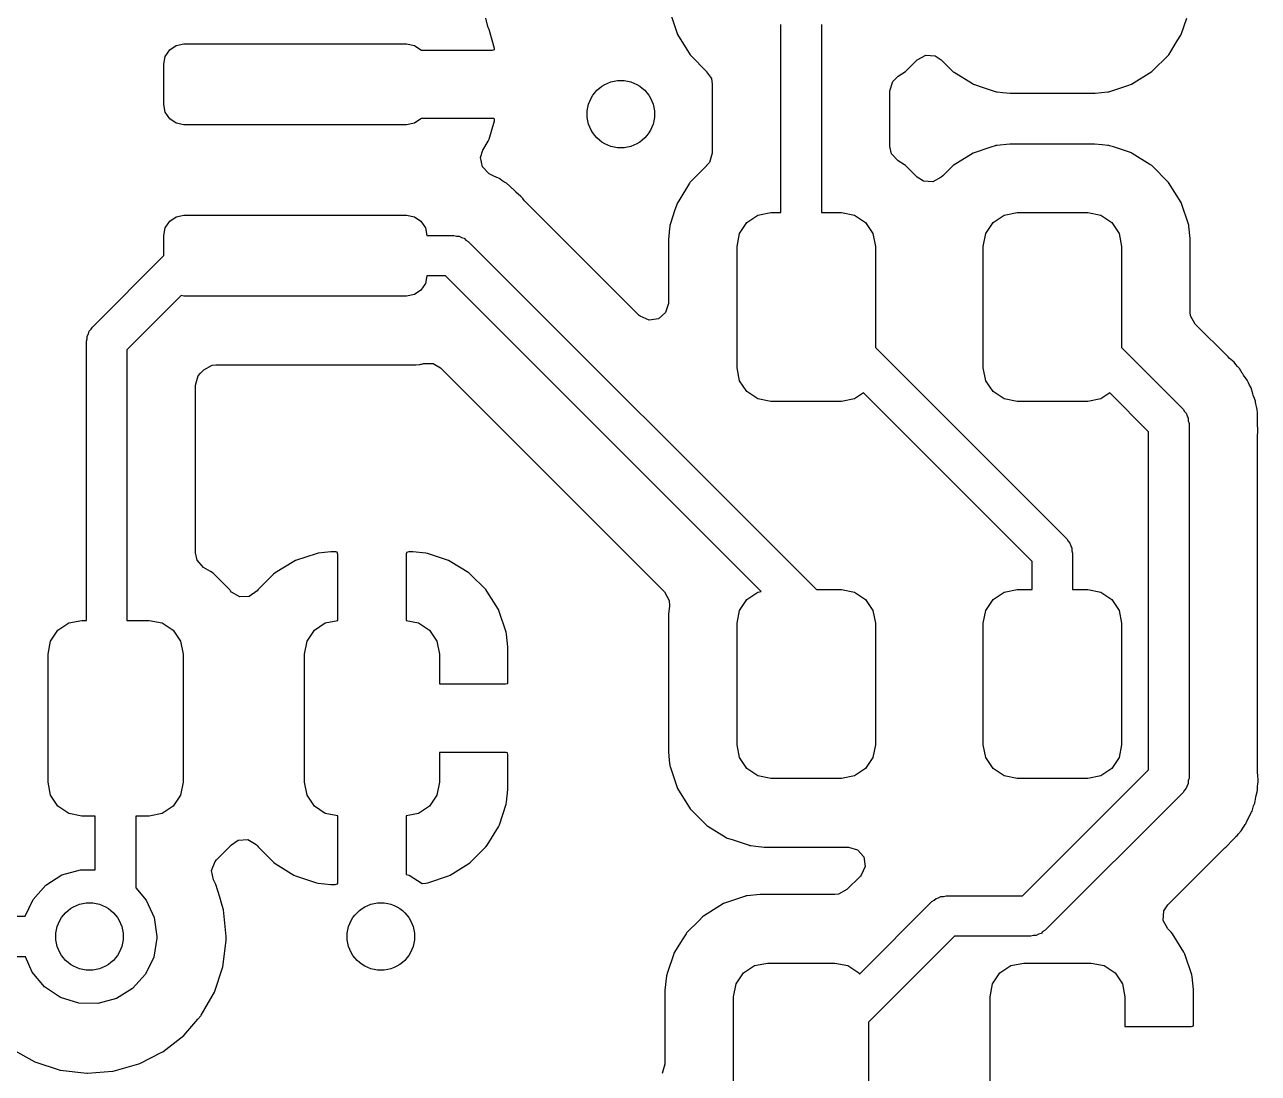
# Model space of a CAD drawing. Extents: x 64 to 233, y -134 to -59.
# Drawn here: x 170.33 to 179.48, y -98.8 to -91.03 of the extents above; entities that cross this region are included whole.
import ezdxf

# ---------------------------------------------------------------- set-up
doc = ezdxf.new("R2010")
doc.units = 0
doc.layers.add('BLACK', color=7, linetype='CONTINUOUS')

msp = doc.modelspace()

# ---------------------------------------------------------------- linework, layer by layer
at = {"layer": 'BLACK', "linetype": 'CONTINUOUS'}
for p, q in [((175.119, -90.9476), (175.171, -91.1039)), ((173.767, -91.0451), (173.752, -90.9828)), ((173.766, -91.0455), (173.767, -91.0451)), ((173.769, -91.0506), (173.766, -91.0455)), ((175.938, -92.424), (175.938, -91.03)), ((176.238, -91.03), (176.238, -92.424)), ((178.905, -91.1027), (178.945, -90.9828)), ((173.769, -91.0516), (173.769, -91.0506)), ((173.77, -91.0528), (173.769, -91.0516)), ((173.776, -91.0672), (173.77, -91.0528)), ((173.817, -91.2071), (173.776, -91.0672)), ((175.171, -91.1039), (175.265, -91.2543)), ((178.875, -91.1518), (178.901, -91.109)), ((178.901, -91.109), (178.905, -91.1027)), ((178.901, -91.109), (178.901, -91.109)), ((171.376, -91.2656), (171.409, -91.2169)), ((171.409, -91.2169), (171.458, -91.1844)), ((171.458, -91.1844), (171.515, -91.173)), ((171.515, -91.173), (173.165, -91.173)), ((173.165, -91.173), (173.222, -91.1844)), ((173.222, -91.1844), (173.271, -91.2169)), ((173.271, -91.2169), (173.272, -91.219)), ((173.272, -91.219), (173.802, -91.219)), ((173.802, -91.219), (173.815, -91.215)), ((173.815, -91.215), (173.817, -91.2071)), ((178.812, -91.2533), (178.875, -91.1518)), ((171.365, -91.323), (171.376, -91.2656)), ((171.365, -91.623), (171.365, -91.323)), ((175.265, -91.2543), (175.27, -91.2595)), ((175.27, -91.2595), (175.39, -91.3793)), ((176.862, -91.3785), (176.949, -91.2919)), ((176.949, -91.2919), (177.011, -91.2578)), ((177.011, -91.2578), (177.082, -91.2628)), ((177.082, -91.2628), (177.127, -91.2917)), ((177.127, -91.2917), (177.18, -91.345)), ((178.687, -91.3785), (178.812, -91.2533)), ((175.39, -91.3793), (175.388, -91.3809)), ((175.388, -91.3809), (175.423, -91.4297)), ((176.767, -91.4522), (176.806, -91.4132)), ((176.806, -91.4132), (176.862, -91.3785)), ((177.18, -91.345), (177.215, -91.3793)), ((177.215, -91.3793), (177.221, -91.3831)), ((177.221, -91.3831), (177.221, -91.3831)), ((177.221, -91.3831), (177.358, -91.4677)), ((178.537, -91.4715), (178.687, -91.3785)), ((175.423, -91.4297), (175.429, -91.4707)), ((175.429, -91.4707), (175.429, -91.9833)), ((176.746, -91.5204), (176.767, -91.4522)), ((177.358, -91.4677), (177.365, -91.4721)), ((177.365, -91.4721), (177.445, -91.4986)), ((177.445, -91.4986), (177.527, -91.5256)), ((178.376, -91.5253), (178.508, -91.4813)), ((178.508, -91.4813), (178.537, -91.4715)), ((176.746, -91.9336), (176.746, -91.5204)), ((177.527, -91.5256), (177.527, -91.5256)), ((177.527, -91.5256), (177.533, -91.5278)), ((177.533, -91.5278), (177.54, -91.5285)), ((177.54, -91.5285), (177.54, -91.5285)), ((177.54, -91.5285), (177.583, -91.5329)), ((177.583, -91.5329), (177.638, -91.5385)), ((177.638, -91.5385), (178.263, -91.5385)), ((178.263, -91.5385), (178.267, -91.5382)), ((178.267, -91.5382), (178.362, -91.5282)), ((178.267, -91.5382), (178.267, -91.5382)), ((178.362, -91.5282), (178.369, -91.5275)), ((178.362, -91.5282), (178.362, -91.5282)), ((178.369, -91.5275), (178.376, -91.5253)), ((178.376, -91.5253), (178.376, -91.5253)), ((171.376, -91.6804), (171.365, -91.623)), ((171.409, -91.7291), (171.376, -91.6804)), ((171.458, -91.7616), (171.409, -91.7291)), ((171.515, -91.773), (171.458, -91.7616)), ((173.165, -91.773), (171.515, -91.773)), ((173.222, -91.7616), (173.165, -91.773)), ((173.271, -91.7291), (173.222, -91.7616)), ((173.272, -91.727), (173.271, -91.7291)), ((173.808, -91.727), (173.272, -91.727)), ((173.776, -91.8788), (173.815, -91.7444)), ((173.815, -91.7303), (173.808, -91.727)), ((173.815, -91.7444), (173.815, -91.7303)), ((173.712, -92.0159), (173.729, -91.9612)), ((173.729, -91.9612), (173.77, -91.8932)), ((173.77, -91.8932), (173.776, -91.8788)), ((176.759, -91.9881), (176.746, -91.9336)), ((177.493, -91.9394), (177.364, -91.9825)), ((177.525, -91.9287), (177.493, -91.9394)), ((177.532, -91.9265), (177.525, -91.9287)), ((177.525, -91.9287), (177.525, -91.9287)), ((177.539, -91.9258), (177.532, -91.9265)), ((177.634, -91.9158), (177.539, -91.9258)), ((177.539, -91.9258), (177.539, -91.9258)), ((177.638, -91.9155), (177.634, -91.9158)), ((177.634, -91.9158), (177.634, -91.9158)), ((178.263, -91.9155), (177.638, -91.9155)), ((178.318, -91.9211), (178.263, -91.9155)), ((178.361, -91.9255), (178.318, -91.9211)), ((178.368, -91.9262), (178.361, -91.9255)), ((178.361, -91.9255), (178.361, -91.9255)), ((178.374, -91.9284), (178.368, -91.9262)), ((178.402, -91.9374), (178.374, -91.9284)), ((178.374, -91.9284), (178.374, -91.9284)), ((178.536, -91.9819), (178.402, -91.9374)), ((173.727, -92.0854), (173.712, -92.0159)), ((175.409, -92.0514), (175.388, -92.075)), ((175.429, -91.9833), (175.409, -92.0514)), ((176.806, -92.0408), (176.759, -91.9881)), ((176.855, -92.0709), (176.806, -92.0408)), ((177.364, -91.9825), (177.214, -92.0755)), ((178.542, -91.9857), (178.536, -91.9819)), ((178.673, -92.0665), (178.542, -91.9857)), ((178.542, -91.9857), (178.542, -91.9857)), ((173.777, -92.1357), (173.727, -92.0854)), ((173.795, -92.1453), (173.777, -92.1357)), ((173.8, -92.1481), (173.795, -92.1453)), ((175.389, -92.0755), (175.264, -92.2007)), ((175.388, -92.075), (175.389, -92.0755)), ((176.861, -92.0747), (176.855, -92.0709)), ((176.855, -92.0709), (176.855, -92.0709)), ((176.866, -92.0799), (176.861, -92.0747)), ((176.949, -92.1623), (176.866, -92.0799)), ((177.214, -92.0755), (177.138, -92.151)), ((178.686, -92.0747), (178.673, -92.0665)), ((178.811, -92.1997), (178.686, -92.0747)), ((173.81, -92.1533), (173.8, -92.1481)), ((173.846, -92.1685), (173.81, -92.1533)), ((173.853, -92.1717), (173.846, -92.1685)), ((173.846, -92.1685), (173.846, -92.1685)), ((173.859, -92.1766), (173.853, -92.1717)), ((173.87, -92.1848), (173.859, -92.1766)), ((173.886, -92.1957), (173.87, -92.1848)), ((173.895, -92.2007), (173.886, -92.1957)), ((173.905, -92.206), (173.895, -92.2007)), ((173.929, -92.2283), (173.905, -92.206)), ((173.939, -92.2376), (173.929, -92.2283)), ((173.948, -92.2454), (173.939, -92.2376)), ((175.26, -92.2069), (175.181, -92.3354)), ((175.264, -92.2007), (175.26, -92.2069)), ((175.26, -92.2069), (175.26, -92.2069)), ((176.994, -92.1912), (176.949, -92.1623)), ((177.065, -92.1962), (176.994, -92.1912)), ((177.127, -92.1621), (177.065, -92.1962)), ((177.138, -92.151), (177.127, -92.1621)), ((178.905, -92.3501), (178.811, -92.1997)), ((173.951, -92.2481), (173.948, -92.2454)), ((173.972, -92.2686), (173.951, -92.2481)), ((173.975, -92.2714), (173.972, -92.2686)), ((174.011, -92.3055), (173.975, -92.2714)), ((174.026, -92.3199), (174.011, -92.3055)), ((174.031, -92.3266), (174.026, -92.3199)), ((174.039, -92.3354), (174.031, -92.3266)), ((174.031, -92.3266), (174.031, -92.3266)), ((174.889, -93.1861), (174.039, -92.3354)), ((175.153, -92.4044), (175.12, -92.5038)), ((175.171, -92.3513), (175.153, -92.4044)), ((175.181, -92.3354), (175.171, -92.3513)), ((178.907, -92.357), (178.905, -92.3501)), ((178.958, -92.509), (178.907, -92.357)), ((171.376, -92.5356), (171.409, -92.4869)), ((171.409, -92.4869), (171.458, -92.4544)), ((171.458, -92.4544), (171.515, -92.443)), ((171.515, -92.443), (173.165, -92.443)), ((173.165, -92.443), (173.222, -92.4544)), ((173.222, -92.4544), (173.271, -92.4869)), ((173.271, -92.4869), (173.304, -92.5356)), ((175.12, -92.5038), (175.115, -92.5191)), ((175.632, -92.5783), (175.686, -92.4972)), ((175.686, -92.4972), (175.767, -92.443)), ((175.767, -92.443), (175.863, -92.424)), ((175.863, -92.424), (175.938, -92.424)), ((176.238, -92.424), (176.388, -92.424)), ((176.388, -92.424), (176.484, -92.443)), ((176.484, -92.443), (176.565, -92.4972)), ((176.565, -92.4972), (176.619, -92.5783)), ((177.457, -92.5783), (177.511, -92.4972)), ((177.511, -92.4972), (177.592, -92.443)), ((177.592, -92.443), (177.688, -92.424)), ((177.688, -92.424), (178.213, -92.424)), ((178.213, -92.424), (178.309, -92.443)), ((178.309, -92.443), (178.39, -92.4972)), ((178.39, -92.4972), (178.444, -92.5783)), ((178.961, -92.5178), (178.958, -92.509)), ((171.365, -92.593), (171.376, -92.5356)), ((171.365, -92.7429), (171.365, -92.593)), ((173.304, -92.5356), (173.315, -92.593)), ((173.315, -92.593), (173.515, -92.593)), ((173.515, -92.593), (173.534, -92.5981)), ((173.534, -92.5981), (173.554, -92.5981)), ((173.554, -92.5981), (173.571, -92.608)), ((175.113, -92.5419), (175.105, -92.6236)), ((175.115, -92.526), (175.113, -92.5419)), ((175.115, -92.5191), (175.115, -92.526)), ((175.115, -92.526), (175.115, -92.526)), ((175.613, -92.674), (175.632, -92.5783)), ((176.619, -92.5783), (176.638, -92.674)), ((177.438, -92.674), (177.457, -92.5783)), ((178.444, -92.5783), (178.463, -92.674)), ((178.961, -92.5247), (178.961, -92.5178)), ((178.971, -92.615), (178.961, -92.5247)), ((178.961, -92.5247), (178.961, -92.5247)), ((173.571, -92.608), (173.59, -92.6131)), ((173.59, -92.6131), (173.604, -92.6271)), ((173.604, -92.6271), (173.621, -92.6369)), ((173.621, -92.6369), (176.202, -95.218)), ((175.105, -92.6236), (175.105, -93.097)), ((175.613, -93.574), (175.613, -92.674)), ((176.638, -92.674), (176.638, -93.4244)), ((177.438, -93.574), (177.438, -92.674)), ((178.463, -92.674), (178.463, -93.4244)), ((178.971, -92.6236), (178.971, -92.615)), ((178.971, -93.1616), (178.971, -92.6236)), ((170.836, -93.2719), (171.365, -92.7429)), ((173.304, -92.9504), (173.271, -92.9991)), ((173.315, -92.893), (173.304, -92.9504)), ((173.453, -92.893), (173.315, -92.893)), ((175.792, -95.2321), (173.453, -92.893)), ((171.493, -93.0387), (171.092, -93.4401)), ((171.515, -93.043), (171.493, -93.0387)), ((173.165, -93.043), (171.515, -93.043)), ((173.222, -93.0316), (173.165, -93.043)), ((173.271, -92.9991), (173.222, -93.0316)), ((175.105, -93.097), (175.084, -93.1652)), ((174.896, -93.1923), (174.889, -93.1861)), ((174.961, -93.2218), (174.896, -93.1923)), ((175.031, -93.2117), (174.961, -93.2218)), ((175.084, -93.1652), (175.031, -93.2117)), ((178.974, -93.1883), (178.971, -93.1616)), ((179.008, -93.2506), (178.974, -93.1883)), ((170.797, -93.3392), (170.807, -93.3221)), ((170.807, -93.3221), (170.812, -93.303)), ((170.812, -93.303), (170.826, -93.289)), ((170.826, -93.289), (170.836, -93.2719)), ((179.252, -93.4942), (179.008, -93.2506)), ((170.792, -93.378), (170.797, -93.3589)), ((170.792, -95.447), (170.792, -93.378)), ((170.797, -93.3589), (170.797, -93.3392)), ((176.638, -93.4244), (178.057, -94.8429)), ((178.463, -93.4244), (178.919, -93.88)), ((171.092, -93.4401), (171.092, -95.447)), ((179.261, -93.5022), (179.252, -93.4942)), ((179.296, -93.5317), (179.261, -93.5022)), ((171.637, -93.6139), (171.663, -93.5884)), ((171.663, -93.5884), (171.725, -93.5544)), ((171.725, -93.5544), (171.752, -93.5515)), ((171.752, -93.5515), (173.232, -93.5515)), ((173.232, -93.5515), (173.234, -93.5513)), ((173.234, -93.5513), (173.262, -93.5491)), ((173.234, -93.5513), (173.234, -93.5513)), ((173.262, -93.5491), (173.269, -93.5486)), ((173.262, -93.5491), (173.262, -93.5491)), ((173.269, -93.5486), (173.275, -93.5468)), ((173.275, -93.5468), (173.284, -93.5441)), ((173.275, -93.5468), (173.275, -93.5468)), ((173.284, -93.5441), (173.291, -93.5422)), ((173.291, -93.5422), (173.362, -93.5424)), ((173.362, -93.5424), (173.415, -93.5741)), ((173.415, -93.5741), (175.076, -95.2357)), ((175.632, -93.6697), (175.613, -93.574)), ((177.457, -93.6697), (177.438, -93.574)), ((179.309, -93.549), (179.296, -93.5317)), ((179.322, -93.5641), (179.309, -93.549)), ((179.337, -93.5792), (179.322, -93.5641)), ((179.357, -93.6139), (179.337, -93.5792)), ((171.6, -93.703), (171.621, -93.6348)), ((171.621, -93.6348), (171.637, -93.6139)), ((175.686, -93.7508), (175.632, -93.6697)), ((177.511, -93.7508), (177.457, -93.6697)), ((179.36, -93.619), (179.357, -93.6139)), ((179.367, -93.6289), (179.36, -93.619)), ((179.394, -93.6663), (179.367, -93.6289)), ((179.402, -93.6862), (179.394, -93.6663)), ((179.411, -93.704), (179.402, -93.6862)), ((171.6, -94.9467), (171.6, -93.703)), ((175.767, -93.805), (175.686, -93.7508)), ((176.55, -93.7606), (176.484, -93.805)), ((177.8, -95.0111), (176.55, -93.7606)), ((177.592, -93.805), (177.511, -93.7508)), ((178.375, -93.7606), (178.309, -93.805)), ((178.663, -94.0482), (178.375, -93.7606)), ((179.422, -93.7224), (179.411, -93.704)), ((179.435, -93.7668), (179.422, -93.7224)), ((179.438, -93.778), (179.435, -93.7668)), ((179.452, -93.8136), (179.438, -93.778)), ((175.863, -93.824), (175.767, -93.805)), ((176.388, -93.824), (175.863, -93.824)), ((176.484, -93.805), (176.388, -93.824)), ((177.688, -93.824), (177.592, -93.805)), ((178.213, -93.824), (177.688, -93.824)), ((178.309, -93.805), (178.213, -93.824)), ((178.919, -93.88), (178.928, -93.8971)), ((179.455, -93.821), (179.452, -93.8136)), ((179.452, -93.8136), (179.452, -93.8136)), ((179.456, -93.8288), (179.455, -93.821)), ((179.458, -93.8422), (179.456, -93.8288)), ((179.456, -93.8288), (179.456, -93.8288)), ((179.462, -93.8616), (179.458, -93.8422)), ((179.468, -93.8822), (179.462, -93.8616)), ((179.469, -93.9081), (179.468, -93.8822)), ((178.928, -93.8971), (178.942, -93.911)), ((178.942, -93.911), (178.948, -93.9301)), ((178.948, -93.9301), (178.957, -93.9472)), ((178.957, -93.9472), (178.957, -93.9669)), ((178.957, -93.9669), (178.963, -93.986)), ((179.47, -93.9283), (179.469, -93.9081)), ((179.47, -93.9402), (179.47, -93.9283)), ((179.471, -93.9446), (179.47, -93.9402)), ((179.471, -93.9737), (179.471, -93.9446)), ((179.471, -93.9777), (179.471, -93.9737)), ((178.663, -96.5542), (178.663, -94.0482)), ((178.963, -93.986), (178.963, -96.6163)), ((179.473, -94.0485), (179.471, -93.9777)), ((179.471, -94.0681), (179.472, -94.0562)), ((179.472, -94.0562), (179.473, -94.0485)), ((179.472, -94.0562), (179.472, -94.0562)), ((179.471, -96.5793), (179.471, -94.0681)), ((178.057, -94.8429), (178.066, -94.86)), ((178.066, -94.86), (178.08, -94.874)), ((178.08, -94.874), (178.086, -94.8931)), ((171.613, -95.0012), (171.6, -94.9467)), ((172.495, -94.9521), (172.341, -95.0036)), ((172.509, -94.9493), (172.495, -94.9521)), ((172.604, -94.9393), (172.509, -94.9493)), ((172.611, -94.939), (172.604, -94.9393)), ((172.64, -94.939), (172.611, -94.939)), ((172.648, -94.9407), (172.64, -94.939)), ((172.65, -94.9419), (172.648, -94.9407)), ((172.654, -94.9571), (172.65, -94.9419)), ((172.654, -95.4478), (172.654, -94.9571)), ((173.164, -94.9449), (173.162, -94.9525)), ((173.162, -94.9525), (173.162, -95.4478)), ((173.165, -94.9435), (173.164, -94.9449)), ((173.18, -94.939), (173.165, -94.9435)), ((173.205, -94.939), (173.18, -94.939)), ((173.212, -94.9393), (173.205, -94.939)), ((173.306, -94.949), (173.212, -94.9393)), ((173.319, -94.9519), (173.306, -94.949)), ((173.474, -95.003), (173.319, -94.9519)), ((178.086, -94.8931), (178.095, -94.9102)), ((178.095, -94.9102), (178.095, -94.9299)), ((178.095, -94.9299), (178.1, -94.949)), ((178.1, -94.949), (178.1, -95.218)), ((171.66, -95.054), (171.613, -95.0012)), ((171.711, -95.0851), (171.66, -95.054)), ((172.328, -95.0098), (172.19, -95.0951)), ((172.341, -95.0036), (172.328, -95.0098)), ((173.487, -95.0092), (173.474, -95.003)), ((173.625, -95.0942), (173.487, -95.0092)), ((177.8, -95.218), (177.8, -95.0111)), ((171.731, -95.0977), (171.711, -95.0851)), ((171.856, -95.2227), (171.731, -95.0977)), ((172.179, -95.1041), (172.064, -95.2188)), ((172.19, -95.0951), (172.179, -95.1041)), ((173.636, -95.1033), (173.625, -95.0942)), ((173.751, -95.2178), (173.636, -95.1033)), ((171.86, -95.2286), (171.856, -95.2227)), ((171.867, -95.2364), (171.86, -95.2286)), ((171.928, -95.2721), (171.867, -95.2364)), ((172.057, -95.2278), (171.999, -95.2688)), ((172.064, -95.2188), (172.057, -95.2278)), ((173.76, -95.2292), (173.751, -95.2178)), ((173.845, -95.367), (173.76, -95.2292)), ((175.076, -95.2357), (175.11, -95.298)), ((175.686, -95.2912), (175.767, -95.237)), ((175.767, -95.237), (175.792, -95.2321)), ((176.202, -95.218), (176.388, -95.218)), ((176.388, -95.218), (176.484, -95.237)), ((176.484, -95.237), (176.565, -95.2912)), ((177.511, -95.2912), (177.592, -95.237)), ((177.592, -95.237), (177.688, -95.218)), ((177.688, -95.218), (177.8, -95.218)), ((178.1, -95.218), (178.213, -95.218)), ((178.213, -95.218), (178.309, -95.237)), ((178.309, -95.237), (178.39, -95.2912)), ((171.999, -95.2688), (171.928, -95.2721)), ((175.113, -95.3376), (175.106, -95.4005)), ((175.11, -95.298), (175.113, -95.3376)), ((175.632, -95.3723), (175.686, -95.2912)), ((176.565, -95.2912), (176.619, -95.3723)), ((177.457, -95.3723), (177.511, -95.2912)), ((178.39, -95.2912), (178.444, -95.3723)), ((173.851, -95.3802), (173.845, -95.367)), ((173.903, -95.5344), (173.851, -95.3802)), ((175.106, -95.4005), (175.105, -95.4176)), ((175.105, -95.4176), (175.105, -96.4184)), ((175.613, -95.468), (175.632, -95.3723)), ((176.619, -95.3723), (176.638, -95.468)), ((177.438, -95.468), (177.457, -95.3723)), ((178.444, -95.3723), (178.463, -95.468)), ((170.527, -95.6013), (170.581, -95.5202)), ((170.581, -95.5202), (170.662, -95.466)), ((170.662, -95.466), (170.758, -95.447)), ((170.758, -95.447), (170.792, -95.447)), ((171.092, -95.447), (171.258, -95.447)), ((171.258, -95.447), (171.354, -95.466)), ((171.354, -95.466), (171.435, -95.5202)), ((171.435, -95.5202), (171.489, -95.6013)), ((172.427, -95.6013), (172.481, -95.5202)), ((172.481, -95.5202), (172.562, -95.466)), ((172.562, -95.466), (172.654, -95.4478)), ((173.162, -95.4478), (173.254, -95.466)), ((173.254, -95.466), (173.335, -95.5202)), ((173.335, -95.5202), (173.389, -95.6013)), ((175.613, -96.368), (175.613, -95.468)), ((176.638, -95.468), (176.638, -96.368)), ((177.438, -96.368), (177.438, -95.468)), ((178.463, -95.468), (178.463, -96.368)), ((170.508, -95.697), (170.527, -95.6013)), ((171.489, -95.6013), (171.508, -95.697)), ((172.408, -95.697), (172.427, -95.6013)), ((173.389, -95.6013), (173.408, -95.697)), ((173.906, -95.5478), (173.903, -95.5344)), ((173.916, -95.6434), (173.906, -95.5478)), ((170.508, -96.647), (170.508, -95.697)), ((171.508, -95.697), (171.508, -96.647)), ((172.408, -96.647), (172.408, -95.697)), ((173.408, -95.697), (173.408, -95.918)), ((173.916, -95.6499), (173.916, -95.6434)), ((173.916, -95.9045), (173.916, -95.6499)), ((173.408, -95.918), (173.898, -95.918)), ((173.898, -95.918), (173.913, -95.9135)), ((173.913, -95.9135), (173.914, -95.9121)), ((173.914, -95.9121), (173.916, -95.9045)), ((173.408, -96.426), (173.408, -96.647)), ((173.902, -96.426), (173.408, -96.426)), ((173.91, -96.4277), (173.902, -96.426)), ((173.912, -96.4289), (173.91, -96.4277)), ((173.916, -96.4441), (173.912, -96.4289)), ((175.105, -96.4184), (175.105, -96.4216)), ((175.105, -96.4216), (175.105, -96.4216)), ((175.105, -96.4216), (175.111, -96.4835)), ((175.632, -96.4637), (175.613, -96.368)), ((176.638, -96.368), (176.619, -96.4637)), ((177.457, -96.4637), (177.438, -96.368)), ((178.463, -96.368), (178.444, -96.4637)), ((173.916, -96.6941), (173.916, -96.4441)), ((175.111, -96.4835), (175.115, -96.5242)), ((175.115, -96.5242), (175.118, -96.5307)), ((175.118, -96.5307), (175.118, -96.5307)), ((175.118, -96.5307), (175.159, -96.6555)), ((175.686, -96.5448), (175.632, -96.4637)), ((176.619, -96.4637), (176.565, -96.5448)), ((177.511, -96.5448), (177.457, -96.4637)), ((178.444, -96.4637), (178.39, -96.5448)), ((175.767, -96.599), (175.686, -96.5448)), ((175.863, -96.618), (175.767, -96.599)), ((176.388, -96.618), (175.863, -96.618)), ((176.484, -96.599), (176.388, -96.618)), ((176.565, -96.5448), (176.484, -96.599)), ((177.592, -96.599), (177.511, -96.5448)), ((177.688, -96.618), (177.592, -96.599)), ((178.213, -96.618), (177.688, -96.618)), ((177.729, -97.4875), (178.663, -96.5542)), ((178.309, -96.599), (178.213, -96.618)), ((178.39, -96.5448), (178.309, -96.599)), ((178.963, -96.6163), (178.957, -96.6354)), ((179.472, -96.5912), (179.471, -96.5793)), ((179.476, -96.6372), (179.472, -96.5912)), ((170.527, -96.7427), (170.508, -96.647)), ((171.508, -96.647), (171.489, -96.7427)), ((172.427, -96.7427), (172.408, -96.647)), ((173.408, -96.647), (173.389, -96.7427)), ((173.906, -96.7949), (173.916, -96.7006)), ((173.916, -96.7006), (173.916, -96.6941)), ((175.159, -96.6555), (175.171, -96.6919)), ((175.171, -96.6919), (175.265, -96.8423)), ((178.928, -96.7053), (178.919, -96.7224)), ((178.942, -96.6913), (178.928, -96.7053)), ((178.948, -96.6723), (178.942, -96.6913)), ((178.957, -96.6552), (178.948, -96.6723)), ((178.957, -96.6354), (178.957, -96.6552)), ((179.46, -96.7443), (179.467, -96.7163)), ((179.467, -96.7163), (179.471, -96.6995)), ((179.471, -96.6781), (179.473, -96.6584)), ((179.471, -96.6995), (179.471, -96.6781)), ((179.473, -96.6584), (179.475, -96.645)), ((179.475, -96.645), (179.476, -96.6372)), ((170.581, -96.8238), (170.527, -96.7427)), ((171.489, -96.7427), (171.435, -96.8238)), ((172.481, -96.8238), (172.427, -96.7427)), ((173.389, -96.7427), (173.335, -96.8238)), ((173.852, -96.9626), (173.903, -96.8083)), ((173.903, -96.8083), (173.906, -96.7949)), ((178.919, -96.7224), (177.897, -97.7435)), ((179.441, -96.8212), (179.45, -96.8015)), ((179.45, -96.8015), (179.457, -96.7559)), ((179.457, -96.7559), (179.46, -96.7443)), ((170.662, -96.878), (170.581, -96.8238)), ((170.758, -96.897), (170.662, -96.878)), ((170.858, -96.897), (170.758, -96.897)), ((170.858, -97.2953), (170.858, -96.897)), ((171.258, -96.897), (171.158, -96.897)), ((171.158, -96.897), (171.158, -97.4298)), ((171.354, -96.878), (171.258, -96.897)), ((171.435, -96.8238), (171.354, -96.878)), ((172.562, -96.878), (172.481, -96.8238)), ((172.654, -96.8962), (172.562, -96.878)), ((172.654, -97.3915), (172.654, -96.8962)), ((173.254, -96.878), (173.162, -96.8962)), ((173.162, -96.8962), (173.162, -97.3296)), ((173.335, -96.8238), (173.254, -96.878)), ((175.265, -96.8423), (175.39, -96.9673)), ((179.407, -96.9011), (179.426, -96.8676)), ((179.426, -96.8676), (179.43, -96.8607)), ((179.426, -96.8676), (179.426, -96.8676)), ((179.43, -96.8607), (179.435, -96.8399)), ((179.435, -96.8399), (179.441, -96.8212)), ((173.761, -97.1138), (173.846, -96.9758)), ((173.846, -96.9758), (173.852, -96.9626)), ((175.39, -96.9673), (175.396, -96.9711)), ((175.396, -96.9711), (175.396, -96.9711)), ((175.396, -96.9711), (175.533, -97.0558)), ((179.353, -96.9995), (179.36, -96.9877)), ((179.36, -96.9877), (179.371, -96.9711)), ((179.371, -96.9711), (179.379, -96.9605)), ((179.379, -96.9605), (179.384, -96.9542)), ((179.384, -96.9542), (179.392, -96.9358)), ((179.392, -96.9358), (179.402, -96.9118)), ((179.402, -96.9118), (179.407, -96.9011)), ((171.86, -97.1158), (171.917, -97.0752)), ((171.917, -97.0752), (171.988, -97.0719)), ((171.988, -97.0719), (172.05, -97.1076)), ((175.533, -97.0558), (175.54, -97.0601)), ((175.54, -97.0601), (175.576, -97.0719)), ((175.576, -97.0719), (175.702, -97.1136)), ((179.243, -97.1203), (179.284, -97.0761)), ((179.284, -97.0761), (179.287, -97.0732)), ((179.287, -97.0732), (179.307, -97.0527)), ((179.307, -97.0527), (179.31, -97.0492)), ((179.31, -97.0492), (179.318, -97.0401)), ((179.318, -97.0401), (179.329, -97.0283)), ((179.329, -97.0283), (179.349, -97.0065)), ((179.349, -97.0065), (179.353, -96.9995)), ((171.756, -97.2218), (171.846, -97.132)), ((171.846, -97.132), (171.857, -97.1203)), ((171.857, -97.1203), (171.86, -97.1158)), ((172.05, -97.1076), (172.057, -97.1161)), ((172.057, -97.1161), (172.065, -97.1262)), ((172.065, -97.1262), (172.18, -97.2407)), ((173.637, -97.2399), (173.752, -97.1252)), ((173.752, -97.1252), (173.761, -97.1138)), ((175.702, -97.1136), (175.702, -97.1136)), ((175.702, -97.1136), (175.708, -97.1158)), ((175.708, -97.1158), (175.715, -97.1165)), ((175.715, -97.1165), (175.715, -97.1165)), ((175.715, -97.1165), (175.752, -97.1203)), ((175.752, -97.1203), (175.813, -97.1265)), ((175.813, -97.1265), (176.438, -97.1265)), ((176.438, -97.1265), (176.506, -97.1465)), ((176.506, -97.1465), (176.553, -97.2002)), ((178.806, -97.5544), (179.22, -97.14)), ((179.22, -97.14), (179.229, -97.132)), ((179.229, -97.132), (179.236, -97.1277)), ((179.229, -97.132), (179.229, -97.132)), ((179.236, -97.1277), (179.243, -97.1203)), ((171.72, -97.3004), (171.745, -97.2342)), ((171.745, -97.2342), (171.756, -97.2218)), ((172.18, -97.2407), (172.191, -97.2498)), ((172.191, -97.2498), (172.329, -97.3348)), ((173.488, -97.3342), (173.626, -97.2489)), ((173.626, -97.2489), (173.637, -97.2399)), ((176.553, -97.2002), (176.563, -97.2704)), ((170.491, -97.4092), (170.611, -97.3336)), ((170.611, -97.3336), (170.747, -97.2946)), ((170.747, -97.2946), (170.858, -97.2953)), ((171.734, -97.37), (171.72, -97.3004)), ((172.329, -97.3348), (172.342, -97.341)), ((172.342, -97.341), (172.497, -97.3921)), ((173.162, -97.3296), (173.184, -97.3361)), ((173.184, -97.3361), (173.279, -97.3977)), ((173.321, -97.3919), (173.475, -97.3404)), ((173.475, -97.3404), (173.488, -97.3342)), ((176.527, -97.3416), (176.427, -97.4416)), ((176.533, -97.335), (176.527, -97.3416)), ((176.563, -97.2704), (176.533, -97.335)), ((170.397, -97.5155), (170.491, -97.4092)), ((171.158, -97.4298), (171.236, -97.5206)), ((171.739, -97.3795), (171.734, -97.37)), ((171.752, -97.4038), (171.739, -97.3795)), ((171.781, -97.4986), (171.752, -97.4038)), ((172.497, -97.3921), (172.51, -97.395)), ((172.51, -97.395), (172.604, -97.4047)), ((172.604, -97.4047), (172.611, -97.405)), ((172.611, -97.405), (172.636, -97.405)), ((172.636, -97.405), (172.651, -97.4005)), ((172.651, -97.4005), (172.652, -97.3991)), ((172.652, -97.3991), (172.654, -97.3915)), ((173.279, -97.3977), (173.307, -97.3947)), ((173.307, -97.3947), (173.321, -97.3919)), ((176.427, -97.4416), (176.365, -97.4756)), ((170.339, -97.64), (170.397, -97.5155)), ((171.236, -97.5206), (171.295, -97.6497)), ((171.799, -97.559), (171.781, -97.4986)), ((175.564, -97.5288), (175.514, -97.5455)), ((175.675, -97.4917), (175.564, -97.5288)), ((175.682, -97.4895), (175.675, -97.4917)), ((175.675, -97.4917), (175.675, -97.4917)), ((175.689, -97.4888), (175.682, -97.4895)), ((175.784, -97.4788), (175.689, -97.4888)), ((175.689, -97.4888), (175.689, -97.4888)), ((175.788, -97.4785), (175.784, -97.4788)), ((175.784, -97.4788), (175.784, -97.4788)), ((176.338, -97.4785), (175.788, -97.4785)), ((176.365, -97.4756), (176.338, -97.4785)), ((176.52, -98.0679), (177.056, -97.5314)), ((177.056, -97.5314), (177.074, -97.5215)), ((177.074, -97.5215), (177.088, -97.5076)), ((177.088, -97.5076), (177.107, -97.5025)), ((177.107, -97.5025), (177.124, -97.4926)), ((177.124, -97.4926), (177.143, -97.4926)), ((177.143, -97.4926), (177.163, -97.4875)), ((177.163, -97.4875), (177.729, -97.4875)), ((171.809, -97.5932), (171.799, -97.559)), ((171.828, -97.79), (171.809, -97.5932)), ((175.514, -97.5455), (175.364, -97.6385)), ((178.772, -97.6704), (178.777, -97.5996)), ((178.777, -97.5996), (178.806, -97.5544)), ((168.708, -97.64), (170.339, -97.64)), ((171.295, -97.6497), (171.315, -97.79)), ((175.332, -97.6704), (175.239, -97.7637)), ((175.358, -97.6437), (175.332, -97.6704)), ((175.364, -97.6385), (175.358, -97.6437)), ((178.806, -97.7327), (178.772, -97.6704)), ((171.315, -97.8022), (171.291, -97.942)), ((171.315, -97.79), (171.315, -97.8022)), ((171.828, -97.8183), (171.828, -97.79)), ((175.211, -97.8079), (175.146, -97.9143)), ((175.235, -97.7699), (175.211, -97.8079)), ((175.239, -97.7637), (175.235, -97.7699)), ((175.235, -97.7699), (175.235, -97.7699)), ((177.225, -97.7875), (176.588, -98.4241)), ((177.791, -97.7875), (177.225, -97.7875)), ((177.81, -97.7824), (177.791, -97.7875)), ((177.83, -97.7824), (177.81, -97.7824)), ((177.847, -97.7725), (177.83, -97.7824)), ((177.866, -97.7674), (177.847, -97.7725)), ((177.88, -97.7534), (177.866, -97.7674)), ((177.897, -97.7435), (177.88, -97.7534)), ((178.831, -97.7578), (178.806, -97.7327)), ((178.84, -97.7692), (178.831, -97.7578)), ((178.925, -97.907), (178.84, -97.7692)), ((171.803, -98.0145), (171.828, -97.8183)), ((170.34, -97.94), (168.646, -97.94)), ((170.391, -98.0542), (170.34, -97.94)), ((171.291, -97.942), (171.23, -98.0696)), ((175.142, -97.9266), (175.098, -98.0572)), ((175.146, -97.9143), (175.142, -97.9266)), ((175.742, -98.006), (175.838, -97.987)), ((175.838, -97.987), (176.338, -97.987)), ((176.338, -97.987), (176.434, -98.006)), ((177.642, -98.006), (177.738, -97.987)), ((177.738, -97.987), (178.238, -97.987)), ((178.238, -97.987), (178.334, -98.006)), ((178.931, -97.9202), (178.925, -97.907)), ((178.983, -98.0744), (178.931, -97.9202)), ((170.482, -98.1627), (170.391, -98.0542)), ((171.23, -98.0696), (171.134, -98.1747)), ((171.741, -98.2022), (171.803, -98.0145)), ((175.09, -98.0821), (175.079, -98.1866)), ((175.098, -98.0572), (175.09, -98.0821)), ((175.607, -98.1413), (175.661, -98.0602)), ((175.661, -98.0602), (175.742, -98.006)), ((176.434, -98.006), (176.515, -98.0602)), ((176.515, -98.0602), (176.52, -98.0679)), ((177.507, -98.1413), (177.561, -98.0602)), ((177.561, -98.0602), (177.642, -98.006)), ((178.334, -98.006), (178.415, -98.0602)), ((178.415, -98.0602), (178.469, -98.1413)), ((178.986, -98.0878), (178.983, -98.0744)), ((178.996, -98.1834), (178.986, -98.0878)), ((170.6, -98.2413), (170.482, -98.1627)), ((171.134, -98.1747), (171.014, -98.2489)), ((175.588, -98.237), (175.607, -98.1413)), ((177.488, -98.237), (177.507, -98.1413)), ((178.469, -98.1413), (178.488, -98.237)), ((170.735, -98.2836), (170.6, -98.2413)), ((171.014, -98.2489), (170.877, -98.2862)), ((171.643, -98.3741), (171.741, -98.2022)), ((175.079, -98.1866), (175.079, -98.737)), ((175.588, -98.9999), (175.588, -98.237)), ((177.488, -99.187), (177.488, -98.237)), ((178.488, -98.237), (178.488, -98.458)), ((178.996, -98.1899), (178.996, -98.1834)), ((178.996, -98.4445), (178.996, -98.1899)), ((170.877, -98.2862), (170.735, -98.2836)), ((171.514, -98.5239), (171.618, -98.4033)), ((171.618, -98.4033), (171.639, -98.3788)), ((171.639, -98.3788), (171.643, -98.3741)), ((171.639, -98.3788), (171.639, -98.3788)), ((176.588, -98.4241), (176.588, -99.187)), ((178.978, -98.458), (178.993, -98.4535)), ((178.993, -98.4535), (178.994, -98.4521)), ((178.994, -98.4521), (178.996, -98.4445)), ((171.358, -98.6456), (171.514, -98.5239)), ((178.488, -98.458), (178.978, -98.458)), ((170.237, -98.6221), (170.409, -98.7186)), ((170.409, -98.7186), (170.597, -98.7797)), ((171.187, -98.732), (171.352, -98.6484)), ((171.352, -98.6484), (171.358, -98.6456)), ((171.352, -98.6484), (171.352, -98.6484)), ((170.597, -98.7797), (170.794, -98.8032)), ((170.794, -98.8032), (170.8, -98.8027)), ((170.8, -98.8027), (170.985, -98.7885)), ((170.8, -98.8027), (170.8, -98.8027)), ((170.985, -98.7885), (170.991, -98.788)), ((170.985, -98.7885), (170.985, -98.7885)), ((170.991, -98.788), (171.181, -98.7348)), ((171.181, -98.7348), (171.187, -98.732)), ((171.187, -98.732), (171.187, -98.732)), ((175.079, -98.737), (175.059, -98.8052))]:
    msp.add_line(p, q, dxfattribs=at)
at = {"layer": 'BLACK'}
for centre in [(174.752, -91.694), (170.815, -97.79), (172.974, -97.79)]:
    msp.add_circle(centre, 0.25, dxfattribs=at)

doc.saveas('drawing.dxf')
